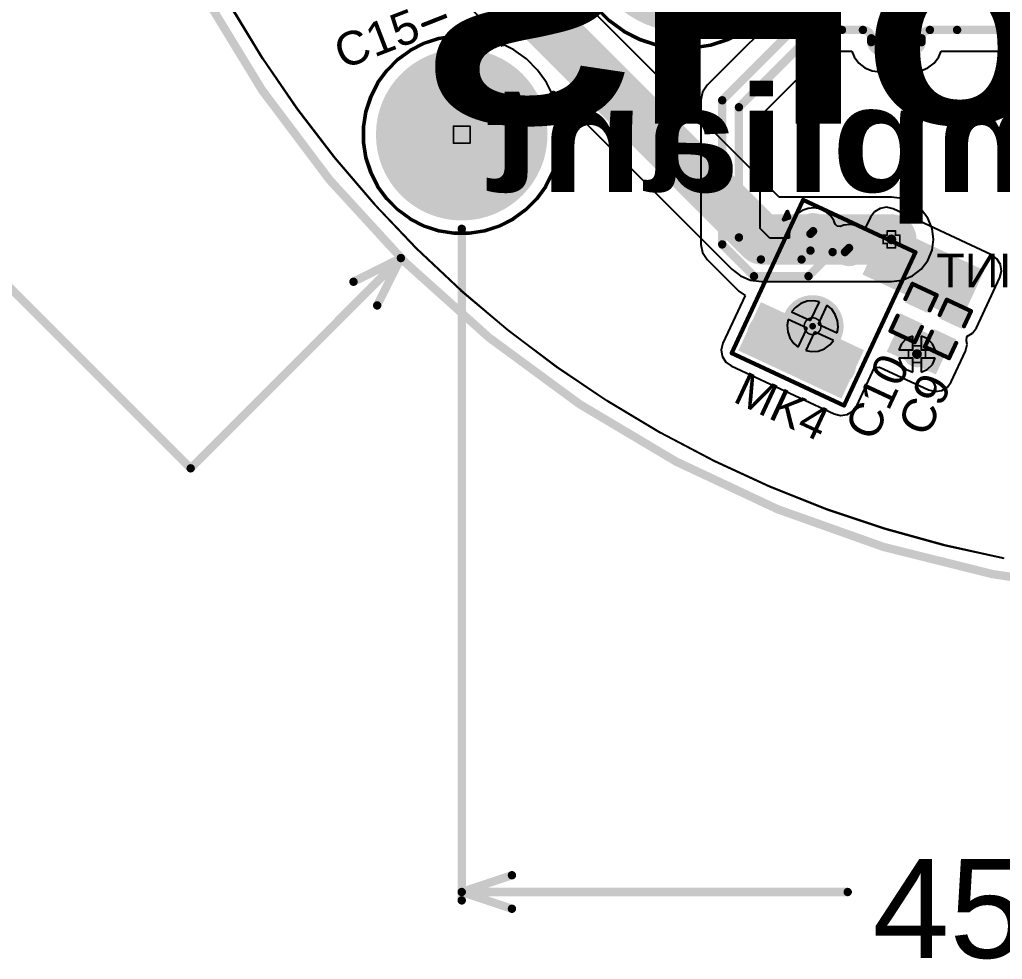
# Model space of a CAD drawing. Header units: inches. Extents: x -60 to 307, y -25 to 134.
# Drawn here: x -13.41 to 16.4, y -25 to 3.49 of the extents above; entities that cross this region are included whole.
import ezdxf

# ---------------------------------------------------------------- set-up
doc = ezdxf.new("R2010")
doc.units = ezdxf.units.IN
for name, color, linetype in [('BOARD OUTLINE', 216, 'Continuous'), ('Bottom Layer', 5, 'Continuous'), ('Bottom Overlay', 54, 'Continuous'), ('Bottom Solder', 6, 'Continuous'), ('DIMENSION', 6, 'Continuous'), ('Drill Drawing', 1, 'Continuous'), ('Multi-Layer', 9, 'Continuous'), ('Pad Holes', 156, 'Continuous'), ('Top Layer', 1, 'Continuous'), ('Top Overlay', 2, 'Continuous'), ('Top Paste', 8, 'Continuous'), ('Top Solder', 216, 'Continuous'), ('Via Holes', 16, 'Continuous')]:
    doc.layers.add(name, color=color, linetype=linetype)
doc.styles.add('Arial', font='', dxfattribs={"height": 0.2})
doc.styles.add('Arial Black_Bold', font='', dxfattribs={"height": 0.2})
doc.styles.get('Arial').set_extended_font_data('Arial')
doc.styles.get('Arial Black_Bold').set_extended_font_data('Arial Black', bold=True)

# ---------------------------------------------------------------- blocks, each defined once
blk = doc.blocks.new('SPM0687LR5H_1_25')
at = {"layer": 'Bottom Solder'}
h = blk.add_hatch(color=6, dxfattribs=at)
edge = h.paths.add_edge_path()
edge.add_arc((0, -0.913), 0.102, 0, 360)
at = {"layer": 'Pad Holes'}
h = blk.add_hatch(color=7, dxfattribs=at)
edge = h.paths.add_edge_path()
edge.add_arc((0, -0.913), 0.512, 0, 360)
at = {"layer": 'Top Layer'}
h = blk.add_hatch(color=1, dxfattribs=at)
edge = h.paths.add_edge_path()
edge.add_arc((-1.204, 1.703), 0.45, 0, 360)
h = blk.add_hatch(color=1, dxfattribs=at)
edge = h.paths.add_edge_path()
edge.add_arc((0, 1.703), 0.45, 0, 360)
h = blk.add_hatch(color=1, dxfattribs=at)
edge = h.paths.add_edge_path()
edge.add_arc((1.204, 1.703), 0.45, 0, 360)
h = blk.add_hatch(color=1, dxfattribs=at)
edge = h.paths.add_edge_path()
edge.add_arc((0, -0.913), 0.838, 0, 360)
h = blk.add_hatch(color=1, dxfattribs=at)
edge = h.paths.add_edge_path()
edge.add_arc((-1.204, -1.703), 0.45, 0, 360)
h = blk.add_hatch(color=1, dxfattribs=at)
edge = h.paths.add_edge_path()
edge.add_arc((1.204, -1.703), 0.45, 0, 360)
at = {"layer": 'Top Paste'}
h = blk.add_hatch(color=8, dxfattribs=at)
edge = h.paths.add_edge_path()
edge.add_arc((-1.204, 1.703), 0.45, 0, 360)
h = blk.add_hatch(color=8, dxfattribs=at)
edge = h.paths.add_edge_path()
edge.add_arc((0, 1.703), 0.45, 0, 360)
h = blk.add_hatch(color=8, dxfattribs=at)
edge = h.paths.add_edge_path()
edge.add_arc((1.204, 1.703), 0.45, 0, 360)
h = blk.add_hatch(color=8, dxfattribs=at)
edge = h.paths.add_edge_path()
edge.add_arc((-1.204, -1.703), 0.45, 0, 360)
h = blk.add_hatch(color=8, dxfattribs=at)
edge = h.paths.add_edge_path()
edge.add_arc((1.204, -1.703), 0.45, 0, 360)
at = {"layer": 'Top Solder'}
h = blk.add_hatch(color=216, dxfattribs=at)
edge = h.paths.add_edge_path()
edge.add_arc((-1.204, 1.703), 0.552, 0, 360)
h = blk.add_hatch(color=216, dxfattribs=at)
edge = h.paths.add_edge_path()
edge.add_arc((0, 1.703), 0.552, 0, 360)
h = blk.add_hatch(color=216, dxfattribs=at)
edge = h.paths.add_edge_path()
edge.add_arc((1.204, 1.703), 0.552, 0, 360)
h = blk.add_hatch(color=216, dxfattribs=at)
edge = h.paths.add_edge_path()
edge.add_arc((0, -0.913), 0.94, 0, 360)
h = blk.add_hatch(color=216, dxfattribs=at)
edge = h.paths.add_edge_path()
edge.add_arc((-1.204, -1.703), 0.552, 0, 360)
h = blk.add_hatch(color=216, dxfattribs=at)
edge = h.paths.add_edge_path()
edge.add_arc((1.204, -1.703), 0.552, 0, 360)
at = {"layer": 'Top Overlay'}
for points in [[(-1.88, -2.69, 0.127, 0.127, 0), (-1.88, 2.436, 0.127, 0.127, 0)], [(-1.88, 2.436, 0.127, 0.127, 0), (1.88, 2.436, 0.127, 0.127, 0)], [(1.88, -2.69, 0.127, 0.127, 0), (1.88, 2.436, 0.127, 0.127, 0)], [(-2.159, 1.905, 0.127, 0.127, 0), (-2.032, 1.778, 0.127, 0.127, 0)], [(-2.159, 1.651, 0.127, 0.127, 0), (-2.159, 1.905, 0.127, 0.127, 0)], [(-2.159, 1.651, 0.127, 0.127, 0), (-2.032, 1.778, 0.127, 0.127, 0)], [(-1.88, -2.69, 0.127, 0.127, 0), (1.88, -2.69, 0.127, 0.127, 0)]]:
    blk.add_lwpolyline(points, format="xyseb", dxfattribs=at)
for points in [[(-1.912, 2.436, 0.0635, 0.0635, 1), (-1.848, 2.436, 0.0635, 0.0635, 1)], [(-1.912, 2.436, 0.0635, 0.0635, 1), (-1.848, 2.436, 0.0635, 0.0635, 1)], [(1.848, 2.436, 0.0635, 0.0635, 1), (1.912, 2.436, 0.0635, 0.0635, 1)], [(1.848, 2.436, 0.0635, 0.0635, 1), (1.912, 2.436, 0.0635, 0.0635, 1)], [(-2.191, 1.905, 0.0635, 0.0635, 1), (-2.127, 1.905, 0.0635, 0.0635, 1)], [(-2.191, 1.905, 0.0635, 0.0635, 1), (-2.127, 1.905, 0.0635, 0.0635, 1)], [(-2.064, 1.778, 0.0635, 0.0635, 1), (-2, 1.778, 0.0635, 0.0635, 1)], [(-2.064, 1.778, 0.0635, 0.0635, 1), (-2, 1.778, 0.0635, 0.0635, 1)], [(-2.191, 1.651, 0.0635, 0.0635, 1), (-2.127, 1.651, 0.0635, 0.0635, 1)], [(-2.191, 1.651, 0.0635, 0.0635, 1), (-2.127, 1.651, 0.0635, 0.0635, 1)], [(-1.912, -2.69, 0.0635, 0.0635, 1), (-1.848, -2.69, 0.0635, 0.0635, 1)], [(-1.912, -2.69, 0.0635, 0.0635, 1), (-1.848, -2.69, 0.0635, 0.0635, 1)], [(1.848, -2.69, 0.0635, 0.0635, 1), (1.912, -2.69, 0.0635, 0.0635, 1)], [(1.848, -2.69, 0.0635, 0.0635, 1), (1.912, -2.69, 0.0635, 0.0635, 1)]]:
    blk.add_lwpolyline(points, format="xyseb", close=True, dxfattribs=at)
blk = doc.blocks.new('C___0402_68')
at = {"layer": 'Top Layer'}
for points in [[(-0.699, -0.318), (-0.699, 0.318), (-0.241, 0.318), (-0.241, -0.318)], [(0.241, -0.318), (0.241, 0.318), (0.699, 0.318), (0.699, -0.318)]]:
    blk.add_hatch(color=1, dxfattribs=at).paths.add_polyline_path(points)
at = {"layer": 'Top Paste'}
for points in [[(-0.699, -0.318), (-0.699, 0.318), (-0.241, 0.318), (-0.241, -0.318)], [(0.241, -0.318), (0.241, 0.318), (0.699, 0.318), (0.699, -0.318)]]:
    blk.add_hatch(color=8, dxfattribs=at).paths.add_polyline_path(points)
at = {"layer": 'Top Solder'}
for points in [[(-0.758, -0.377), (-0.758, 0.377), (-0.181, 0.377), (-0.181, -0.377)], [(0.181, -0.377), (0.181, 0.377), (0.758, 0.377), (0.758, -0.377)]]:
    blk.add_hatch(color=216, dxfattribs=at).paths.add_polyline_path(points)
at = {"layer": 'Top Overlay'}
for points in [[(-0.787, -0.406, 0.127, 0.127, 0), (-0.787, 0.406, 0.127, 0.127, 0)], [(-0.279, 0.406, 0.127, 0.127, 0), (-0.787, 0.406, 0.127, 0.127, 0)], [(0.787, 0.406, 0.127, 0.127, 0), (0.279, 0.406, 0.127, 0.127, 0)], [(0.787, -0.406, 0.127, 0.127, 0), (0.787, 0.406, 0.127, 0.127, 0)], [(-0.279, -0.406, 0.127, 0.127, 0), (-0.787, -0.406, 0.127, 0.127, 0)], [(0.787, -0.406, 0.127, 0.127, 0), (0.279, -0.406, 0.127, 0.127, 0)]]:
    blk.add_lwpolyline(points, format="xyseb", dxfattribs=at)
for points in [[(-0.819, 0.406, 0.0635, 0.0635, 1), (-0.756, 0.406, 0.0635, 0.0635, 1)], [(-0.819, 0.406, 0.0635, 0.0635, 1), (-0.756, 0.406, 0.0635, 0.0635, 1)], [(-0.311, 0.406, 0.0635, 0.0635, 1), (-0.248, 0.406, 0.0635, 0.0635, 1)], [(0.248, 0.406, 0.0635, 0.0635, 1), (0.311, 0.406, 0.0635, 0.0635, 1)], [(0.756, 0.406, 0.0635, 0.0635, 1), (0.819, 0.406, 0.0635, 0.0635, 1)], [(0.756, 0.406, 0.0635, 0.0635, 1), (0.819, 0.406, 0.0635, 0.0635, 1)], [(-0.819, -0.406, 0.0635, 0.0635, 1), (-0.756, -0.406, 0.0635, 0.0635, 1)], [(-0.819, -0.406, 0.0635, 0.0635, 1), (-0.756, -0.406, 0.0635, 0.0635, 1)], [(-0.311, -0.406, 0.0635, 0.0635, 1), (-0.248, -0.406, 0.0635, 0.0635, 1)], [(0.248, -0.406, 0.0635, 0.0635, 1), (0.311, -0.406, 0.0635, 0.0635, 1)], [(0.756, -0.406, 0.0635, 0.0635, 1), (0.819, -0.406, 0.0635, 0.0635, 1)], [(0.756, -0.406, 0.0635, 0.0635, 1), (0.819, -0.406, 0.0635, 0.0635, 1)]]:
    blk.add_lwpolyline(points, format="xyseb", close=True, dxfattribs=at)
blk = doc.blocks.new('C___0402_69')
at = {"layer": 'Top Layer'}
for points in [[(-0.699, -0.318), (-0.699, 0.318), (-0.241, 0.318), (-0.241, -0.318)], [(0.241, -0.318), (0.241, 0.318), (0.699, 0.318), (0.699, -0.318)]]:
    blk.add_hatch(color=1, dxfattribs=at).paths.add_polyline_path(points)
at = {"layer": 'Top Paste'}
for points in [[(-0.699, -0.318), (-0.699, 0.318), (-0.241, 0.318), (-0.241, -0.318)], [(0.241, -0.318), (0.241, 0.318), (0.699, 0.318), (0.699, -0.318)]]:
    blk.add_hatch(color=8, dxfattribs=at).paths.add_polyline_path(points)
at = {"layer": 'Top Solder'}
for points in [[(-0.758, -0.377), (-0.758, 0.377), (-0.181, 0.377), (-0.181, -0.377)], [(0.181, -0.377), (0.181, 0.377), (0.758, 0.377), (0.758, -0.377)]]:
    blk.add_hatch(color=216, dxfattribs=at).paths.add_polyline_path(points)
at = {"layer": 'Top Overlay'}
for points in [[(-0.787, -0.406, 0.127, 0.127, 0), (-0.787, 0.406, 0.127, 0.127, 0)], [(-0.279, 0.406, 0.127, 0.127, 0), (-0.787, 0.406, 0.127, 0.127, 0)], [(0.787, 0.406, 0.127, 0.127, 0), (0.279, 0.406, 0.127, 0.127, 0)], [(0.787, -0.406, 0.127, 0.127, 0), (0.787, 0.406, 0.127, 0.127, 0)], [(-0.279, -0.406, 0.127, 0.127, 0), (-0.787, -0.406, 0.127, 0.127, 0)], [(0.787, -0.406, 0.127, 0.127, 0), (0.279, -0.406, 0.127, 0.127, 0)]]:
    blk.add_lwpolyline(points, format="xyseb", dxfattribs=at)
for points in [[(-0.819, 0.406, 0.0635, 0.0635, 1), (-0.756, 0.406, 0.0635, 0.0635, 1)], [(-0.819, 0.406, 0.0635, 0.0635, 1), (-0.756, 0.406, 0.0635, 0.0635, 1)], [(-0.311, 0.406, 0.0635, 0.0635, 1), (-0.248, 0.406, 0.0635, 0.0635, 1)], [(0.248, 0.406, 0.0635, 0.0635, 1), (0.311, 0.406, 0.0635, 0.0635, 1)], [(0.756, 0.406, 0.0635, 0.0635, 1), (0.819, 0.406, 0.0635, 0.0635, 1)], [(0.756, 0.406, 0.0635, 0.0635, 1), (0.819, 0.406, 0.0635, 0.0635, 1)], [(-0.819, -0.406, 0.0635, 0.0635, 1), (-0.756, -0.406, 0.0635, 0.0635, 1)], [(-0.819, -0.406, 0.0635, 0.0635, 1), (-0.756, -0.406, 0.0635, 0.0635, 1)], [(-0.311, -0.406, 0.0635, 0.0635, 1), (-0.248, -0.406, 0.0635, 0.0635, 1)], [(0.248, -0.406, 0.0635, 0.0635, 1), (0.311, -0.406, 0.0635, 0.0635, 1)], [(0.756, -0.406, 0.0635, 0.0635, 1), (0.819, -0.406, 0.0635, 0.0635, 1)], [(0.756, -0.406, 0.0635, 0.0635, 1), (0.819, -0.406, 0.0635, 0.0635, 1)]]:
    blk.add_lwpolyline(points, format="xyseb", close=True, dxfattribs=at)

msp = doc.modelspace()

# ---------------------------------------------------------------- hatches: boundary and pattern name
at = {"layer": 'Bottom Layer'}
h = msp.add_hatch(color=5, dxfattribs=at)
edge = h.paths.add_edge_path()
edge.add_arc((0, 0), 2.5, 0, 360)
h = msp.add_hatch(color=5, dxfattribs=at)
edge = h.paths.add_edge_path()
edge.add_arc((13.03, -3.175), 0.3, 0, 360)
h = msp.add_hatch(color=5, dxfattribs=at)
edge = h.paths.add_edge_path()
edge.add_arc((13.806, -6.653), 0.3, 0, 360)
at = {"layer": 'Bottom Solder'}
h = msp.add_hatch(color=6, dxfattribs=at)
edge = h.paths.add_edge_path()
edge.add_arc((0, 0), 2.602, 0, 360)
h = msp.add_hatch(color=6, dxfattribs=at)
edge = h.paths.add_edge_path()
edge.add_arc((13.03, -3.175), 0.402, 0, 360)
h = msp.add_hatch(color=6, dxfattribs=at)
edge = h.paths.add_edge_path()
edge.add_arc((13.806, -6.653), 0.402, 0, 360)
at = {"layer": 'Multi-Layer'}
h = msp.add_hatch(color=9, dxfattribs=at)
edge = h.paths.add_edge_path()
edge.add_arc((0, 0), 2.5, 0, 360)
at = {"layer": 'Pad Holes'}
h = msp.add_hatch(color=7, dxfattribs=at)
edge = h.paths.add_edge_path()
edge.add_arc((6.737, 6.116), 3, 0, 360)
h = msp.add_hatch(color=7, dxfattribs=at)
edge = h.paths.add_edge_path()
edge.add_arc((0, 0), 1.5, 0, 360)
at = {"layer": 'Top Layer'}
h = msp.add_hatch(color=1, dxfattribs=at)
edge = h.paths.add_edge_path()
edge.add_arc((0, 0), 2.5, 0, 360)
for points in [[(12.155, -4.24), (15.142, -5.633), (15.851, -4.113), (12.863, -2.72)], [(10.003, -6.594), (10.45, -6.802), (11.204, -5.186), (10.757, -4.978)], [(8.389, -6.543), (11.514, -8), (12.198, -6.533), (9.073, -5.076)], [(12.891, -6.577), (14.378, -7.271), (14.81, -6.345), (13.323, -5.651)]]:
    msp.add_hatch(color=1, dxfattribs=at).paths.add_polyline_path(points)
h = msp.add_hatch(color=1, dxfattribs=at)
edge = h.paths.add_edge_path()
edge.add_arc((13.03, -3.175), 0.3, 0, 360)
h = msp.add_hatch(color=1, dxfattribs=at)
edge = h.paths.add_edge_path()
edge.add_arc((13.806, -6.653), 0.3, 0, 360)
at = {"layer": 'Top Solder'}
h = msp.add_hatch(color=216, dxfattribs=at)
edge = h.paths.add_edge_path()
edge.add_arc((0, 0), 2.602, 0, 360)
h = msp.add_hatch(color=216, dxfattribs=at)
edge = h.paths.add_edge_path()
edge.add_arc((13.03, -3.175), 0.402, 0, 360)
h = msp.add_hatch(color=216, dxfattribs=at)
edge = h.paths.add_edge_path()
edge.add_arc((13.806, -6.653), 0.402, 0, 360)
at = {"layer": 'Via Holes'}
h = msp.add_hatch(color=7, dxfattribs=at)
edge = h.paths.add_edge_path()
edge.add_arc((13.03, -3.175), 0.15, 0, 360)
h = msp.add_hatch(color=7, dxfattribs=at)
edge = h.paths.add_edge_path()
edge.add_arc((13.806, -6.653), 0.15, 0, 360)

# ---------------------------------------------------------------- linework, layer by layer
at = {"layer": 'BOARD OUTLINE'}
msp.add_lwpolyline([(33.89, 54.238, 0.254, 0.254, -6.230382), (11.984, 54.26, 0.254, 0.254, 0)], format="xyseb", dxfattribs=at)
at = {"layer": 'Bottom Layer'}
for p, q in [((9.624, -1.894), (1.535, 6.195)), ((-0.652, 4.758), (1.315, 2.791)), ((-6.044, 2.31), (-7.009, 3.896)), ((4.1, 3.864), (4.484, 3.479)), ((8.989, 3.479), (9.374, 3.864)), ((4.484, 3.479), (4.925, 3.159)), ((8.549, 3.159), (8.989, 3.479)), ((4.925, 3.159), (5.41, 2.912)), ((8.064, 2.912), (8.549, 3.159)), ((-1.135, 2.741), (-1.55, 2.529)), ((-0.692, 2.884), (-1.135, 2.741)), ((-0.233, 2.957), (-0.692, 2.884)), ((0.233, 2.957), (-0.233, 2.957)), ((0.692, 2.884), (0.233, 2.957)), ((1.135, 2.741), (0.692, 2.884)), ((1.24, 2.687), (1.135, 2.741)), ((1.315, 2.791), (1.24, 2.687)), ((5.41, 2.912), (5.927, 2.744)), ((5.927, 2.744), (6.465, 2.659)), ((7.009, 2.659), (7.546, 2.744)), ((7.546, 2.744), (8.064, 2.912)), ((-1.55, 2.529), (-1.926, 2.256)), ((6.465, 2.659), (7.009, 2.659)), ((-4.996, 0.778), (-6.044, 2.31)), ((-1.926, 2.256), (-2.256, 1.926)), ((-2.256, 1.926), (-2.529, 1.55)), ((-2.529, 1.55), (-2.741, 1.135)), ((2.687, 1.24), (2.791, 1.315)), ((2.741, 1.135), (2.687, 1.24)), ((2.791, 1.315), (8.187, -4.081)), ((-2.741, 1.135), (-2.884, 0.692)), ((2.884, 0.692), (2.741, 1.135)), ((-3.866, -0.695), (-4.996, 0.778)), ((-2.884, 0.692), (-2.957, 0.233)), ((2.957, 0.233), (2.884, 0.692)), ((-2.957, 0.233), (-2.957, -0.233)), ((2.957, -0.233), (2.957, 0.233)), ((-2.957, -0.233), (-2.884, -0.692)), ((2.884, -0.692), (2.957, -0.233)), ((-2.658, -2.105), (-3.866, -0.695)), ((-2.884, -0.692), (-2.741, -1.135)), ((2.741, -1.135), (2.884, -0.692)), ((-2.741, -1.135), (-2.529, -1.55)), ((2.529, -1.55), (2.741, -1.135)), ((-2.529, -1.55), (-2.256, -1.926)), ((2.256, -1.926), (2.529, -1.55)), ((-2.256, -1.926), (-1.926, -2.256)), ((1.926, -2.256), (2.256, -1.926)), ((13.03, -1.894), (9.624, -1.894)), ((13.362, -1.938), (13.03, -1.894)), ((13.671, -2.066), (13.362, -1.938)), ((13.936, -2.269), (13.671, -2.066)), ((-1.377, -3.448), (-2.658, -2.105)), ((-1.926, -2.256), (-1.55, -2.529)), ((1.55, -2.529), (1.926, -2.256)), ((14.14, -2.535), (13.936, -2.269)), ((-1.55, -2.529), (-1.135, -2.741)), ((1.135, -2.741), (1.55, -2.529)), ((14.268, -2.843), (14.14, -2.535)), ((-1.135, -2.741), (-0.692, -2.884)), ((-0.692, -2.884), (-0.233, -2.957)), ((-0.233, -2.957), (0.233, -2.957)), ((0.233, -2.957), (0.692, -2.884)), ((0.692, -2.884), (1.135, -2.741)), ((14.311, -3.175), (14.268, -2.843)), ((14.268, -3.507), (14.311, -3.175)), ((-0.025, -4.72), (-1.377, -3.448)), ((14.14, -3.815), (14.268, -3.507)), ((13.936, -4.081), (14.14, -3.815)), ((8.187, -4.081), (8.453, -4.284)), ((13.671, -4.284), (13.936, -4.081)), ((8.453, -4.284), (8.762, -4.412)), ((8.762, -4.412), (9.093, -4.456)), ((9.093, -4.456), (13.03, -4.456)), ((13.03, -4.456), (13.362, -4.412)), ((13.362, -4.412), (13.671, -4.284)), ((1.394, -5.917), (-0.025, -4.72)), ((10.474, -5.052), (10.284, -5.121)), ((10.675, -5.035), (10.474, -5.052)), ((10.58, -5.638), (10.847, -5.065)), ((10.847, -5.065), (10.675, -5.035)), ((10.119, -5.237), (10.006, -5.371)), ((10.284, -5.121), (10.119, -5.237)), ((11.077, -5.172), (10.81, -5.746)), ((11.211, -5.285), (11.077, -5.172)), ((11.327, -5.45), (11.211, -5.285)), ((9.899, -5.601), (9.869, -5.773)), ((10.472, -5.868), (9.899, -5.601)), ((10.006, -5.371), (10.58, -5.638)), ((11.396, -5.64), (11.327, -5.45)), ((11.413, -5.841), (11.396, -5.64)), ((2.875, -7.036), (1.394, -5.917)), ((9.869, -5.773), (9.886, -5.974)), ((10.205, -6.442), (10.472, -5.868)), ((10.81, -5.746), (11.383, -6.013)), ((11.383, -6.013), (11.413, -5.841)), ((9.886, -5.974), (9.955, -6.164)), ((9.955, -6.164), (10.071, -6.329)), ((10.702, -5.976), (10.435, -6.549)), ((11.276, -6.243), (10.702, -5.976)), ((11.163, -6.377), (11.276, -6.243)), ((13.492, -6.184), (13.336, -6.34)), ((13.679, -6.106), (13.492, -6.184)), ((13.679, -6.526), (13.679, -6.106)), ((14.119, -6.184), (13.933, -6.106)), ((13.933, -6.106), (13.933, -6.526)), ((14.275, -6.34), (14.119, -6.184)), ((10.071, -6.329), (10.205, -6.442)), ((10.435, -6.549), (10.607, -6.579)), ((10.808, -6.562), (10.998, -6.493)), ((10.998, -6.493), (11.163, -6.377)), ((13.336, -6.34), (13.259, -6.526)), ((13.259, -6.526), (13.679, -6.526)), ((13.933, -6.526), (14.353, -6.526)), ((14.353, -6.526), (14.275, -6.34)), ((10.607, -6.579), (10.808, -6.562)), ((13.679, -6.78), (13.259, -6.78)), ((13.259, -6.78), (13.336, -6.967)), ((13.679, -7.2), (13.679, -6.78)), ((14.353, -6.78), (13.933, -6.78)), ((13.933, -6.78), (13.933, -7.2)), ((14.275, -6.967), (14.353, -6.78)), ((4.414, -8.074), (2.875, -7.036)), ((13.336, -6.967), (13.492, -7.123)), ((13.492, -7.123), (13.679, -7.2)), ((13.933, -7.2), (14.119, -7.123)), ((14.119, -7.123), (14.275, -6.967)), ((6.007, -9.027), (4.414, -8.074)), ((7.649, -9.893), (6.007, -9.027)), ((9.335, -10.67), (7.649, -9.893)), ((11.06, -11.355), (9.335, -10.67)), ((12.82, -11.945), (11.06, -11.355)), ((14.609, -12.441), (12.82, -11.945)), ((16.422, -12.839), (14.609, -12.441))]:
    msp.add_line(p, q, dxfattribs=at)
for points in [[(0.254, 5.664, 1.524, 1.524, 0), (9.093, -3.175, 1.524, 1.524, 0)], [(9.093, -3.175, 1.524, 1.524, 0), (13.03, -3.175, 1.524, 1.524, 0)]]:
    msp.add_lwpolyline(points, format="xyseb", dxfattribs=at)
for points in [[(8.712, -3.175, 0.762, 0.762, 1), (9.474, -3.175, 0.762, 0.762, 1)], [(8.712, -3.175, 0.762, 0.762, 1), (9.474, -3.175, 0.762, 0.762, 1)], [(12.649, -3.175, 0.762, 0.762, 1), (13.411, -3.175, 0.762, 0.762, 1)]]:
    msp.add_lwpolyline(points, format="xyseb", close=True, dxfattribs=at)
at = {"layer": 'DIMENSION'}
for points in [[(-23.073, 4.735, 0.254, 0.254, 0), (-8.221, -10.117, 0.254, 0.254, 0)], [(0, -23.216, 0.254, 0.254, 0), (0, -2.856, 0.254, 0.254, 0)], [(-8.221, -10.117, 0.254, 0.254, 0), (-1.846, -3.741, 0.254, 0.254, 0)], [(-3.283, -4.46, 0.254, 0.254, 0), (-1.846, -3.741, 0.254, 0.254, 0)], [(-2.564, -5.178, 0.254, 0.254, 0), (-1.846, -3.741, 0.254, 0.254, 0)], [(0, -22.962, 0.254, 0.254, 0), (1.524, -22.454, 0.254, 0.254, 0)], [(0, -22.962, 0.254, 0.254, 0), (1.524, -23.47, 0.254, 0.254, 0)], [(0, -22.962, 0.254, 0.254, 0), (11.707, -22.962, 0.254, 0.254, 0)]]:
    msp.add_lwpolyline(points, format="xyseb", dxfattribs=at)
for points in [[(-0.064, -2.856, 0.127, 0.127, 1), (0.064, -2.856, 0.127, 0.127, 1)], [(-1.909, -3.741, 0.127, 0.127, 1), (-1.782, -3.741, 0.127, 0.127, 1)], [(-1.909, -3.741, 0.127, 0.127, 1), (-1.782, -3.741, 0.127, 0.127, 1)], [(-1.909, -3.741, 0.127, 0.127, 1), (-1.782, -3.741, 0.127, 0.127, 1)], [(-3.346, -4.46, 0.127, 0.127, 1), (-3.219, -4.46, 0.127, 0.127, 1)], [(-2.628, -5.178, 0.127, 0.127, 1), (-2.501, -5.178, 0.127, 0.127, 1)], [(-8.284, -10.117, 0.127, 0.127, 1), (-8.157, -10.117, 0.127, 0.127, 1)], [(-8.284, -10.117, 0.127, 0.127, 1), (-8.157, -10.117, 0.127, 0.127, 1)], [(1.46, -22.454, 0.127, 0.127, 1), (1.587, -22.454, 0.127, 0.127, 1)], [(-0.064, -22.962, 0.127, 0.127, 1), (0.064, -22.962, 0.127, 0.127, 1)], [(-0.064, -22.962, 0.127, 0.127, 1), (0.064, -22.962, 0.127, 0.127, 1)], [(-0.064, -22.962, 0.127, 0.127, 1), (0.064, -22.962, 0.127, 0.127, 1)], [(11.643, -22.962, 0.127, 0.127, 1), (11.77, -22.962, 0.127, 0.127, 1)], [(-0.064, -23.216, 0.127, 0.127, 1), (0.064, -23.216, 0.127, 0.127, 1)], [(1.46, -23.47, 0.127, 0.127, 1), (1.587, -23.47, 0.127, 0.127, 1)]]:
    msp.add_lwpolyline(points, format="xyseb", close=True, dxfattribs=at)
at = {"layer": 'Drill Drawing'}
for points in [[(-0.254, 0.254, 0.0508, 0.0508, 0), (0.254, 0.254, 0.0508, 0.0508, 0)], [(-0.254, -0.254, 0.0508, 0.0508, 0), (-0.254, 0.254, 0.0508, 0.0508, 0)], [(0.254, -0.254, 0.0508, 0.0508, 0), (0.254, 0.254, 0.0508, 0.0508, 0)], [(-0.254, -0.254, 0.0508, 0.0508, 0), (0.254, -0.254, 0.0508, 0.0508, 0)], [(12.903, -3.048, 0.0508, 0.0508, 0), (12.903, -2.921, 0.0508, 0.0508, 0)], [(12.903, -2.921, 0.0508, 0.0508, 0), (13.157, -2.921, 0.0508, 0.0508, 0)], [(13.157, -3.048, 0.0508, 0.0508, 0), (13.157, -2.921, 0.0508, 0.0508, 0)], [(12.776, -3.302, 0.0508, 0.0508, 0), (12.776, -3.048, 0.0508, 0.0508, 0)], [(12.776, -3.048, 0.0508, 0.0508, 0), (12.903, -3.048, 0.0508, 0.0508, 0)], [(12.776, -3.302, 0.0508, 0.0508, 0), (12.903, -3.302, 0.0508, 0.0508, 0)], [(12.903, -3.429, 0.0508, 0.0508, 0), (12.903, -3.302, 0.0508, 0.0508, 0)], [(13.157, -3.048, 0.0508, 0.0508, 0), (13.284, -3.048, 0.0508, 0.0508, 0)], [(13.157, -3.302, 0.0508, 0.0508, 0), (13.284, -3.302, 0.0508, 0.0508, 0)], [(13.157, -3.429, 0.0508, 0.0508, 0), (13.157, -3.302, 0.0508, 0.0508, 0)], [(13.284, -3.302, 0.0508, 0.0508, 0), (13.284, -3.048, 0.0508, 0.0508, 0)], [(12.903, -3.429, 0.0508, 0.0508, 0), (13.157, -3.429, 0.0508, 0.0508, 0)], [(13.552, -6.78, 0.0508, 0.0508, 0), (13.552, -6.526, 0.0508, 0.0508, 0)], [(13.552, -6.526, 0.0508, 0.0508, 0), (13.679, -6.526, 0.0508, 0.0508, 0)], [(13.679, -6.526, 0.0508, 0.0508, 0), (13.679, -6.399, 0.0508, 0.0508, 0)], [(13.679, -6.399, 0.0508, 0.0508, 0), (13.933, -6.399, 0.0508, 0.0508, 0)], [(13.933, -6.526, 0.0508, 0.0508, 0), (13.933, -6.399, 0.0508, 0.0508, 0)], [(13.933, -6.526, 0.0508, 0.0508, 0), (14.06, -6.526, 0.0508, 0.0508, 0)], [(14.06, -6.78, 0.0508, 0.0508, 0), (14.06, -6.526, 0.0508, 0.0508, 0)], [(13.552, -6.78, 0.0508, 0.0508, 0), (13.679, -6.78, 0.0508, 0.0508, 0)], [(13.679, -6.907, 0.0508, 0.0508, 0), (13.679, -6.78, 0.0508, 0.0508, 0)], [(13.933, -6.78, 0.0508, 0.0508, 0), (14.06, -6.78, 0.0508, 0.0508, 0)], [(13.933, -6.907, 0.0508, 0.0508, 0), (13.933, -6.78, 0.0508, 0.0508, 0)], [(13.679, -6.907, 0.0508, 0.0508, 0), (13.933, -6.907, 0.0508, 0.0508, 0)]]:
    msp.add_lwpolyline(points, format="xyseb", dxfattribs=at)
for points in [[(-0.267, 0.254, 0.0254, 0.0254, 1), (-0.241, 0.254, 0.0254, 0.0254, 1)], [(-0.267, 0.254, 0.0254, 0.0254, 1), (-0.241, 0.254, 0.0254, 0.0254, 1)], [(0.241, 0.254, 0.0254, 0.0254, 1), (0.267, 0.254, 0.0254, 0.0254, 1)], [(0.241, 0.254, 0.0254, 0.0254, 1), (0.267, 0.254, 0.0254, 0.0254, 1)], [(-0.267, -0.254, 0.0254, 0.0254, 1), (-0.241, -0.254, 0.0254, 0.0254, 1)], [(-0.267, -0.254, 0.0254, 0.0254, 1), (-0.241, -0.254, 0.0254, 0.0254, 1)], [(0.241, -0.254, 0.0254, 0.0254, 1), (0.267, -0.254, 0.0254, 0.0254, 1)], [(0.241, -0.254, 0.0254, 0.0254, 1), (0.267, -0.254, 0.0254, 0.0254, 1)], [(12.89, -2.921, 0.0254, 0.0254, 1), (12.916, -2.921, 0.0254, 0.0254, 1)], [(12.89, -2.921, 0.0254, 0.0254, 1), (12.916, -2.921, 0.0254, 0.0254, 1)], [(13.145, -2.921, 0.0254, 0.0254, 1), (13.17, -2.921, 0.0254, 0.0254, 1)], [(13.145, -2.921, 0.0254, 0.0254, 1), (13.17, -2.921, 0.0254, 0.0254, 1)], [(12.764, -3.048, 0.0254, 0.0254, 1), (12.789, -3.048, 0.0254, 0.0254, 1)], [(12.764, -3.048, 0.0254, 0.0254, 1), (12.789, -3.048, 0.0254, 0.0254, 1)], [(12.764, -3.302, 0.0254, 0.0254, 1), (12.789, -3.302, 0.0254, 0.0254, 1)], [(12.764, -3.302, 0.0254, 0.0254, 1), (12.789, -3.302, 0.0254, 0.0254, 1)], [(12.89, -3.048, 0.0254, 0.0254, 1), (12.916, -3.048, 0.0254, 0.0254, 1)], [(12.89, -3.048, 0.0254, 0.0254, 1), (12.916, -3.048, 0.0254, 0.0254, 1)], [(12.89, -3.302, 0.0254, 0.0254, 1), (12.916, -3.302, 0.0254, 0.0254, 1)], [(12.89, -3.302, 0.0254, 0.0254, 1), (12.916, -3.302, 0.0254, 0.0254, 1)], [(13.145, -3.048, 0.0254, 0.0254, 1), (13.17, -3.048, 0.0254, 0.0254, 1)], [(13.145, -3.048, 0.0254, 0.0254, 1), (13.17, -3.048, 0.0254, 0.0254, 1)], [(13.145, -3.302, 0.0254, 0.0254, 1), (13.17, -3.302, 0.0254, 0.0254, 1)], [(13.145, -3.302, 0.0254, 0.0254, 1), (13.17, -3.302, 0.0254, 0.0254, 1)], [(13.271, -3.048, 0.0254, 0.0254, 1), (13.297, -3.048, 0.0254, 0.0254, 1)], [(13.271, -3.048, 0.0254, 0.0254, 1), (13.297, -3.048, 0.0254, 0.0254, 1)], [(13.271, -3.302, 0.0254, 0.0254, 1), (13.297, -3.302, 0.0254, 0.0254, 1)], [(13.271, -3.302, 0.0254, 0.0254, 1), (13.297, -3.302, 0.0254, 0.0254, 1)], [(12.89, -3.429, 0.0254, 0.0254, 1), (12.916, -3.429, 0.0254, 0.0254, 1)], [(12.89, -3.429, 0.0254, 0.0254, 1), (12.916, -3.429, 0.0254, 0.0254, 1)], [(13.145, -3.429, 0.0254, 0.0254, 1), (13.17, -3.429, 0.0254, 0.0254, 1)], [(13.145, -3.429, 0.0254, 0.0254, 1), (13.17, -3.429, 0.0254, 0.0254, 1)], [(10.895, -5.807, 0.0508, 0.0508, 1), (10.387, -5.807, 0.0508, 0.0508, 1)], [(10.374, -5.807, 0.0254, 0.0254, 1), (10.4, -5.807, 0.0254, 0.0254, 1)], [(10.882, -5.807, 0.0254, 0.0254, 1), (10.908, -5.807, 0.0254, 0.0254, 1)], [(13.539, -6.526, 0.0254, 0.0254, 1), (13.564, -6.526, 0.0254, 0.0254, 1)], [(13.539, -6.526, 0.0254, 0.0254, 1), (13.564, -6.526, 0.0254, 0.0254, 1)], [(13.666, -6.399, 0.0254, 0.0254, 1), (13.691, -6.399, 0.0254, 0.0254, 1)], [(13.666, -6.399, 0.0254, 0.0254, 1), (13.691, -6.399, 0.0254, 0.0254, 1)], [(13.666, -6.526, 0.0254, 0.0254, 1), (13.691, -6.526, 0.0254, 0.0254, 1)], [(13.666, -6.526, 0.0254, 0.0254, 1), (13.691, -6.526, 0.0254, 0.0254, 1)], [(13.92, -6.399, 0.0254, 0.0254, 1), (13.945, -6.399, 0.0254, 0.0254, 1)], [(13.92, -6.399, 0.0254, 0.0254, 1), (13.945, -6.399, 0.0254, 0.0254, 1)], [(13.92, -6.526, 0.0254, 0.0254, 1), (13.945, -6.526, 0.0254, 0.0254, 1)], [(13.92, -6.526, 0.0254, 0.0254, 1), (13.945, -6.526, 0.0254, 0.0254, 1)], [(14.047, -6.526, 0.0254, 0.0254, 1), (14.072, -6.526, 0.0254, 0.0254, 1)], [(14.047, -6.526, 0.0254, 0.0254, 1), (14.072, -6.526, 0.0254, 0.0254, 1)], [(13.539, -6.78, 0.0254, 0.0254, 1), (13.564, -6.78, 0.0254, 0.0254, 1)], [(13.539, -6.78, 0.0254, 0.0254, 1), (13.564, -6.78, 0.0254, 0.0254, 1)], [(13.666, -6.78, 0.0254, 0.0254, 1), (13.691, -6.78, 0.0254, 0.0254, 1)], [(13.666, -6.78, 0.0254, 0.0254, 1), (13.691, -6.78, 0.0254, 0.0254, 1)], [(13.92, -6.78, 0.0254, 0.0254, 1), (13.945, -6.78, 0.0254, 0.0254, 1)], [(13.92, -6.78, 0.0254, 0.0254, 1), (13.945, -6.78, 0.0254, 0.0254, 1)], [(14.047, -6.78, 0.0254, 0.0254, 1), (14.072, -6.78, 0.0254, 0.0254, 1)], [(14.047, -6.78, 0.0254, 0.0254, 1), (14.072, -6.78, 0.0254, 0.0254, 1)], [(13.666, -6.907, 0.0254, 0.0254, 1), (13.691, -6.907, 0.0254, 0.0254, 1)], [(13.666, -6.907, 0.0254, 0.0254, 1), (13.691, -6.907, 0.0254, 0.0254, 1)], [(13.92, -6.907, 0.0254, 0.0254, 1), (13.945, -6.907, 0.0254, 0.0254, 1)], [(13.92, -6.907, 0.0254, 0.0254, 1), (13.945, -6.907, 0.0254, 0.0254, 1)]]:
    msp.add_lwpolyline(points, format="xyseb", close=True, dxfattribs=at)
at = {"layer": 'Top Layer'}
for p, q in [((-6.019, 2.293), (-6.984, 3.879)), ((10.083, 4.141), (7.442, 1.499)), ((4.061, 3.831), (4.451, 3.44)), ((9.022, 3.44), (9.412, 3.831)), ((4.451, 3.44), (4.898, 3.116)), ((8.575, 3.116), (9.022, 3.44)), ((-0.237, 3.008), (-0.704, 2.934)), ((0.237, 3.008), (-0.237, 3.008)), ((0.704, 2.934), (0.237, 3.008)), ((4.898, 3.116), (5.39, 2.865)), ((8.083, 2.865), (8.575, 3.116)), ((-1.155, 2.788), (-1.577, 2.573)), ((-0.704, 2.934), (-1.155, 2.788)), ((1.155, 2.788), (0.704, 2.934)), ((1.577, 2.573), (1.155, 2.788)), ((5.39, 2.865), (5.915, 2.695)), ((5.915, 2.695), (6.461, 2.608)), ((7.013, 2.608), (7.558, 2.695)), ((7.558, 2.695), (8.083, 2.865)), ((-1.577, 2.573), (-1.96, 2.294)), ((1.96, 2.294), (1.577, 2.573)), ((6.461, 2.608), (7.013, 2.608)), ((9.055, 0.563), (11.02, 2.528)), ((11.02, 2.528), (11.827, 2.528)), ((11.827, 2.528), (11.898, 2.357)), ((14.467, 2.357), (14.538, 2.528)), ((14.538, 2.528), (21.165, 2.528)), ((-4.97, 0.762), (-6.019, 2.293)), ((-1.96, 2.294), (-2.294, 1.96)), ((2.294, 1.96), (1.96, 2.294)), ((11.898, 2.357), (12.041, 2.171)), ((12.041, 2.171), (12.226, 2.028)), ((14.139, 2.028), (14.325, 2.171)), ((14.325, 2.171), (14.467, 2.357)), ((-2.294, 1.96), (-2.573, 1.577)), ((2.573, 1.577), (2.294, 1.96)), ((12.226, 2.028), (12.443, 1.939)), ((12.443, 1.939), (12.675, 1.908)), ((12.675, 1.908), (12.907, 1.939)), ((12.907, 1.939), (13.123, 2.028)), ((13.123, 2.028), (13.183, 2.074)), ((13.183, 2.074), (13.242, 2.028)), ((13.242, 2.028), (13.459, 1.939)), ((13.459, 1.939), (13.691, 1.908)), ((13.691, 1.908), (13.923, 1.939)), ((13.923, 1.939), (14.139, 2.028)), ((-2.573, 1.577), (-2.788, 1.155)), ((2.788, 1.155), (2.573, 1.577)), ((7.442, 1.499), (7.301, 1.289)), ((7.301, 1.289), (7.252, 1.041)), ((-2.788, 1.155), (-2.934, 0.704)), ((2.934, 0.704), (2.788, 1.155)), ((7.252, 1.041), (7.252, -3.327)), ((-3.84, -0.711), (-4.97, 0.762)), ((-2.934, 0.704), (-3.008, 0.237)), ((3.008, 0.237), (2.934, 0.704)), ((9.055, -2.849), (9.055, 0.563)), ((-3.008, 0.237), (-3.008, -0.237)), ((3.008, -0.237), (3.008, 0.237)), ((-3.008, -0.237), (-2.934, -0.704)), ((2.934, -0.704), (3.008, -0.237)), ((-2.633, -2.121), (-3.84, -0.711)), ((-2.934, -0.704), (-2.788, -1.155)), ((2.788, -1.155), (2.934, -0.704)), ((-2.788, -1.155), (-2.573, -1.577)), ((2.573, -1.577), (2.788, -1.155)), ((-2.573, -1.577), (-2.294, -1.96)), ((2.294, -1.96), (2.573, -1.577)), ((-2.294, -1.96), (-1.96, -2.294)), ((1.96, -2.294), (2.294, -1.96)), ((-1.351, -3.464), (-2.633, -2.121)), ((-1.96, -2.294), (-1.577, -2.573)), ((1.577, -2.573), (1.96, -2.294)), ((10.327, -2.297), (10.176, -2.404)), ((10.502, -2.234), (10.327, -2.297)), ((10.686, -2.218), (10.502, -2.234)), ((10.869, -2.25), (10.686, -2.218)), ((11.037, -2.328), (10.869, -2.25)), ((11.179, -2.448), (11.037, -2.328)), ((12.514, -2.338), (12.394, -2.501)), ((12.686, -2.234), (12.514, -2.338)), ((12.886, -2.203), (12.686, -2.234)), ((13.082, -2.251), (12.886, -2.203)), ((16.07, -3.644), (13.082, -2.251)), ((-1.577, -2.573), (-1.155, -2.788)), ((1.155, -2.788), (1.577, -2.573)), ((10.056, -2.546), (9.978, -2.714)), ((10.176, -2.404), (10.056, -2.546)), ((11.285, -2.599), (11.179, -2.448)), ((11.327, -2.715), (11.285, -2.599)), ((12.394, -2.501), (12.25, -2.81)), ((-1.155, -2.788), (-0.704, -2.934)), ((-0.704, -2.934), (-0.237, -3.008)), ((0.237, -3.008), (0.704, -2.934)), ((0.704, -2.934), (1.155, -2.788)), ((9.342, -3.136), (9.055, -2.849)), ((9.947, -2.91), (9.928, -3.007)), ((9.978, -2.714), (9.946, -2.896)), ((9.946, -2.896), (9.947, -2.91)), ((11.39, -2.777), (11.327, -2.715)), ((11.477, -2.785), (11.39, -2.777)), ((11.593, -2.743), (11.477, -2.785)), ((11.777, -2.727), (11.593, -2.743)), ((11.96, -2.759), (11.777, -2.727)), ((12.103, -2.826), (11.96, -2.759)), ((12.205, -2.82), (12.103, -2.826)), ((12.25, -2.81), (12.205, -2.82)), ((-0.237, -3.008), (0.237, -3.008)), ((9.928, -3.136), (9.342, -3.136)), ((9.928, -3.007), (9.928, -3.136)), ((0.001, -4.736), (-1.351, -3.464)), ((7.252, -3.327), (7.301, -3.575)), ((7.301, -3.575), (7.442, -3.785)), ((7.442, -3.785), (8.406, -4.749)), ((16.233, -3.763), (16.07, -3.644)), ((16.338, -3.936), (16.233, -3.763)), ((16.32, -4.332), (16.368, -4.136)), ((16.368, -4.136), (16.338, -3.936)), ((15.611, -5.852), (16.32, -4.332)), ((1.419, -5.933), (0.001, -4.736)), ((8.406, -4.749), (8.595, -4.876)), ((8.595, -4.876), (7.919, -6.324)), ((2.9, -7.052), (1.419, -5.933)), ((15.492, -6.015), (15.611, -5.852)), ((15.31, -6.25), (15.319, -6.12)), ((15.328, -6.367), (15.31, -6.25)), ((15.319, -6.12), (15.492, -6.015)), ((7.919, -6.324), (7.871, -6.52)), ((7.871, -6.52), (7.902, -6.72)), ((15.28, -6.564), (15.328, -6.367)), ((7.902, -6.72), (8.007, -6.893)), ((14.848, -7.49), (15.28, -6.564)), ((4.439, -8.09), (2.9, -7.052)), ((8.007, -6.893), (8.17, -7.012)), ((8.17, -7.012), (11.295, -8.469)), ((11.983, -8.219), (12.522, -7.064)), ((12.522, -7.064), (12.671, -7.045)), ((12.671, -7.045), (12.672, -7.047)), ((12.672, -7.047), (14.16, -7.74)), ((14.16, -7.74), (14.16, -7.74)), ((14.16, -7.74), (14.356, -7.788)), ((14.556, -7.757), (14.728, -7.653)), ((14.728, -7.653), (14.848, -7.49)), ((14.356, -7.788), (14.556, -7.757)), ((6.032, -9.044), (4.439, -8.09)), ((11.864, -8.382), (11.983, -8.219)), ((11.295, -8.469), (11.491, -8.517)), ((11.491, -8.517), (11.691, -8.487)), ((11.691, -8.487), (11.864, -8.382)), ((7.674, -9.91), (6.032, -9.044)), ((9.36, -10.686), (7.674, -9.91)), ((11.085, -11.371), (9.36, -10.686)), ((12.845, -11.962), (11.085, -11.371)), ((14.634, -12.457), (12.845, -11.962)), ((16.447, -12.855), (14.634, -12.457))]:
    msp.add_line(p, q, dxfattribs=at)
for points in [[(7.899, 1.041, 0.254, 0.254, 0), (10.541, 3.683, 0.254, 0.254, 0)], [(8.407, 0.831, 0.254, 0.254, 0), (10.751, 3.175, 0.254, 0.254, 0)], [(10.751, 3.175, 0.254, 0.254, 0), (11.532, 3.175, 0.254, 0.254, 0)], [(11.532, 3.175, 0.254, 0.254, 0), (12.167, 3.175, 0.254, 0.254, 0)], [(12.167, 3.175, 0.254, 0.254, -0.414214), (12.421, 2.921, 0.254, 0.254, 0)], [(12.929, 2.921, 0.254, 0.254, -1), (13.437, 2.921, 0.254, 0.254, 0)], [(13.945, 2.921, 0.254, 0.254, -0.414214), (14.199, 3.175, 0.254, 0.254, 0)], [(14.199, 3.175, 0.254, 0.254, 0), (15.022, 3.175, 0.254, 0.254, 0)], [(15.022, 3.175, 0.254, 0.254, 0), (21.165, 3.175, 0.254, 0.254, 0)], [(12.421, 2.805, 0.254, 0.254, 0), (12.421, 2.921, 0.254, 0.254, 0)], [(12.929, 2.805, 0.254, 0.254, 0), (12.929, 2.921, 0.254, 0.254, 0)], [(13.437, 2.805, 0.254, 0.254, 0), (13.437, 2.921, 0.254, 0.254, 0)], [(13.945, 2.805, 0.254, 0.254, 0), (13.945, 2.921, 0.254, 0.254, 0)], [(12.929, 2.805, 0.254, 0.254, -1), (12.421, 2.805, 0.254, 0.254, 0)], [(13.945, 2.805, 0.254, 0.254, -1), (13.437, 2.805, 0.254, 0.254, 0)], [(7.899, -3.327, 0.254, 0.254, 0), (7.899, 1.041, 0.254, 0.254, 0)], [(8.407, -3.117, 0.254, 0.254, 0), (8.407, 0.831, 0.254, 0.254, 0)], [(10.575, -3.007, 0.254, 0.254, 0), (10.655, -2.927, 0.254, 0.254, 0)], [(10.575, -3.515, 0.254, 0.254, 0), (10.575, -3.007, 0.254, 0.254, 0)], [(7.899, -3.327, 0.254, 0.254, 0), (8.864, -4.292, 0.254, 0.254, 0)], [(8.407, -3.117, 0.254, 0.254, 0), (9.074, -3.784, 0.254, 0.254, 0)], [(10.306, -3.784, 0.254, 0.254, 0), (10.575, -3.515, 0.254, 0.254, 0)], [(10.517, -4.292, 0.254, 0.254, 0), (11.248, -3.56, 0.254, 0.254, 0)], [(11.248, -3.56, 0.254, 0.254, 0), (11.623, -3.56, 0.254, 0.254, 0)], [(11.623, -3.56, 0.254, 0.254, 0), (11.747, -3.436, 0.254, 0.254, 0)], [(9.074, -3.784, 0.254, 0.254, 0), (10.306, -3.784, 0.254, 0.254, 0)], [(8.864, -4.292, 0.254, 0.254, 0), (10.517, -4.292, 0.254, 0.254, 0)]]:
    msp.add_lwpolyline(points, format="xyseb", dxfattribs=at)
for points in [[(10.688, 3.175, 0.127, 0.127, 1), (10.815, 3.175, 0.127, 0.127, 1)], [(10.688, 3.175, 0.127, 0.127, 1), (10.815, 3.175, 0.127, 0.127, 1)], [(11.468, 3.175, 0.127, 0.127, 1), (11.595, 3.175, 0.127, 0.127, 1)], [(11.468, 3.175, 0.127, 0.127, 1), (11.595, 3.175, 0.127, 0.127, 1)], [(12.103, 3.175, 0.127, 0.127, 1), (12.23, 3.175, 0.127, 0.127, 1)], [(12.103, 3.175, 0.127, 0.127, 1), (12.23, 3.175, 0.127, 0.127, 1)], [(14.135, 3.175, 0.127, 0.127, 1), (14.262, 3.175, 0.127, 0.127, 1)], [(14.135, 3.175, 0.127, 0.127, 1), (14.262, 3.175, 0.127, 0.127, 1)], [(14.959, 3.175, 0.127, 0.127, 1), (15.086, 3.175, 0.127, 0.127, 1)], [(14.959, 3.175, 0.127, 0.127, 1), (15.086, 3.175, 0.127, 0.127, 1)], [(12.357, 2.921, 0.127, 0.127, 1), (12.484, 2.921, 0.127, 0.127, 1)], [(12.357, 2.921, 0.127, 0.127, 1), (12.484, 2.921, 0.127, 0.127, 1)], [(12.865, 2.921, 0.127, 0.127, 1), (12.992, 2.921, 0.127, 0.127, 1)], [(12.865, 2.921, 0.127, 0.127, 1), (12.992, 2.921, 0.127, 0.127, 1)], [(13.373, 2.921, 0.127, 0.127, 1), (13.5, 2.921, 0.127, 0.127, 1)], [(13.373, 2.921, 0.127, 0.127, 1), (13.5, 2.921, 0.127, 0.127, 1)], [(13.881, 2.921, 0.127, 0.127, 1), (14.008, 2.921, 0.127, 0.127, 1)], [(13.881, 2.921, 0.127, 0.127, 1), (14.008, 2.921, 0.127, 0.127, 1)], [(12.357, 2.805, 0.127, 0.127, 1), (12.484, 2.805, 0.127, 0.127, 1)], [(12.357, 2.805, 0.127, 0.127, 1), (12.484, 2.805, 0.127, 0.127, 1)], [(12.865, 2.805, 0.127, 0.127, 1), (12.992, 2.805, 0.127, 0.127, 1)], [(12.865, 2.805, 0.127, 0.127, 1), (12.992, 2.805, 0.127, 0.127, 1)], [(13.373, 2.805, 0.127, 0.127, 1), (13.5, 2.805, 0.127, 0.127, 1)], [(13.373, 2.805, 0.127, 0.127, 1), (13.5, 2.805, 0.127, 0.127, 1)], [(13.881, 2.805, 0.127, 0.127, 1), (14.008, 2.805, 0.127, 0.127, 1)], [(13.881, 2.805, 0.127, 0.127, 1), (14.008, 2.805, 0.127, 0.127, 1)], [(7.836, 1.041, 0.127, 0.127, 1), (7.963, 1.041, 0.127, 0.127, 1)], [(7.836, 1.041, 0.127, 0.127, 1), (7.963, 1.041, 0.127, 0.127, 1)], [(8.344, 0.831, 0.127, 0.127, 1), (8.471, 0.831, 0.127, 0.127, 1)], [(8.344, 0.831, 0.127, 0.127, 1), (8.471, 0.831, 0.127, 0.127, 1)], [(10.512, -3.007, 0.127, 0.127, 1), (10.639, -3.007, 0.127, 0.127, 1)], [(10.512, -3.007, 0.127, 0.127, 1), (10.639, -3.007, 0.127, 0.127, 1)], [(10.592, -2.927, 0.127, 0.127, 1), (10.719, -2.927, 0.127, 0.127, 1)], [(7.836, -3.327, 0.127, 0.127, 1), (7.963, -3.327, 0.127, 0.127, 1)], [(7.836, -3.327, 0.127, 0.127, 1), (7.963, -3.327, 0.127, 0.127, 1)], [(8.344, -3.117, 0.127, 0.127, 1), (8.471, -3.117, 0.127, 0.127, 1)], [(8.344, -3.117, 0.127, 0.127, 1), (8.471, -3.117, 0.127, 0.127, 1)], [(10.512, -3.515, 0.127, 0.127, 1), (10.639, -3.515, 0.127, 0.127, 1)], [(10.512, -3.515, 0.127, 0.127, 1), (10.639, -3.515, 0.127, 0.127, 1)], [(11.185, -3.56, 0.127, 0.127, 1), (11.312, -3.56, 0.127, 0.127, 1)], [(11.185, -3.56, 0.127, 0.127, 1), (11.312, -3.56, 0.127, 0.127, 1)], [(11.559, -3.56, 0.127, 0.127, 1), (11.686, -3.56, 0.127, 0.127, 1)], [(11.559, -3.56, 0.127, 0.127, 1), (11.686, -3.56, 0.127, 0.127, 1)], [(11.683, -3.436, 0.127, 0.127, 1), (11.81, -3.436, 0.127, 0.127, 1)], [(9.011, -3.784, 0.127, 0.127, 1), (9.138, -3.784, 0.127, 0.127, 1)], [(9.011, -3.784, 0.127, 0.127, 1), (9.138, -3.784, 0.127, 0.127, 1)], [(10.243, -3.784, 0.127, 0.127, 1), (10.37, -3.784, 0.127, 0.127, 1)], [(10.243, -3.784, 0.127, 0.127, 1), (10.37, -3.784, 0.127, 0.127, 1)], [(8.8, -4.292, 0.127, 0.127, 1), (8.927, -4.292, 0.127, 0.127, 1)], [(8.8, -4.292, 0.127, 0.127, 1), (8.927, -4.292, 0.127, 0.127, 1)], [(10.453, -4.292, 0.127, 0.127, 1), (10.58, -4.292, 0.127, 0.127, 1)], [(10.453, -4.292, 0.127, 0.127, 1), (10.58, -4.292, 0.127, 0.127, 1)]]:
    msp.add_lwpolyline(points, format="xyseb", close=True, dxfattribs=at)
at = {"layer": 'Top Overlay'}
msp.add_lwpolyline([(-1.168, 3.327, 0.127, 0.127, 0), (-0.457, 3.607, 0.127, 0.127, 0)], format="xyseb", dxfattribs=at)
msp.add_lwpolyline([(-1.2, 3.327, 0.0635, 0.0635, 1), (-1.137, 3.327, 0.0635, 0.0635, 1)], format="xyseb", close=True, dxfattribs=at)

# ---------------------------------------------------------------- block references
for name, p, rotation in [('SPM0687LR5H_1_25', (11.027, -4.98), 335.0000000000001), ('C___0402_68', (13.704, -5.409), 245), ('C___0402_69', (14.745, -5.891), 245)]:
    msp.add_blockref(name, p, dxfattribs=dict(rotation=rotation))

# ---------------------------------------------------------------- texts
at = {"layer": 'Bottom Overlay', "text_generation_flag": 2}
for s, height, style, p in [('RoHS', 6, 'Arial Black_Bold', (24.935, 0.33)), ('compliant', 3.2, 'Arial Black_Bold', (24.859, -1.734)), ('ZERO CARBON FOOTPRINT', 1.016, 'Arial', (33.393, -4.625))]:
    msp.add_text(s, height=height, rotation=360, dxfattribs=dict(at, style=style)).set_placement(p)
at = {"layer": 'DIMENSION', "style": 'Arial'}
msp.add_text('45.92mm', height=3, dxfattribs=at).set_placement((12.461, -24.961))
at = {"layer": 'Top Overlay', "style": 'Arial'}
for s, rotation, p in [('C15', 21, (-3.613, 1.969)), ('C10', 65, (12.51, -9.339)), ('MK4', 335, (8.184, -8.079)), ('C9', 65, (14.111, -9.21))]:
    msp.add_text(s, height=1.016, rotation=rotation, dxfattribs=at).set_placement(p)

doc.saveas('drawing.dxf')
